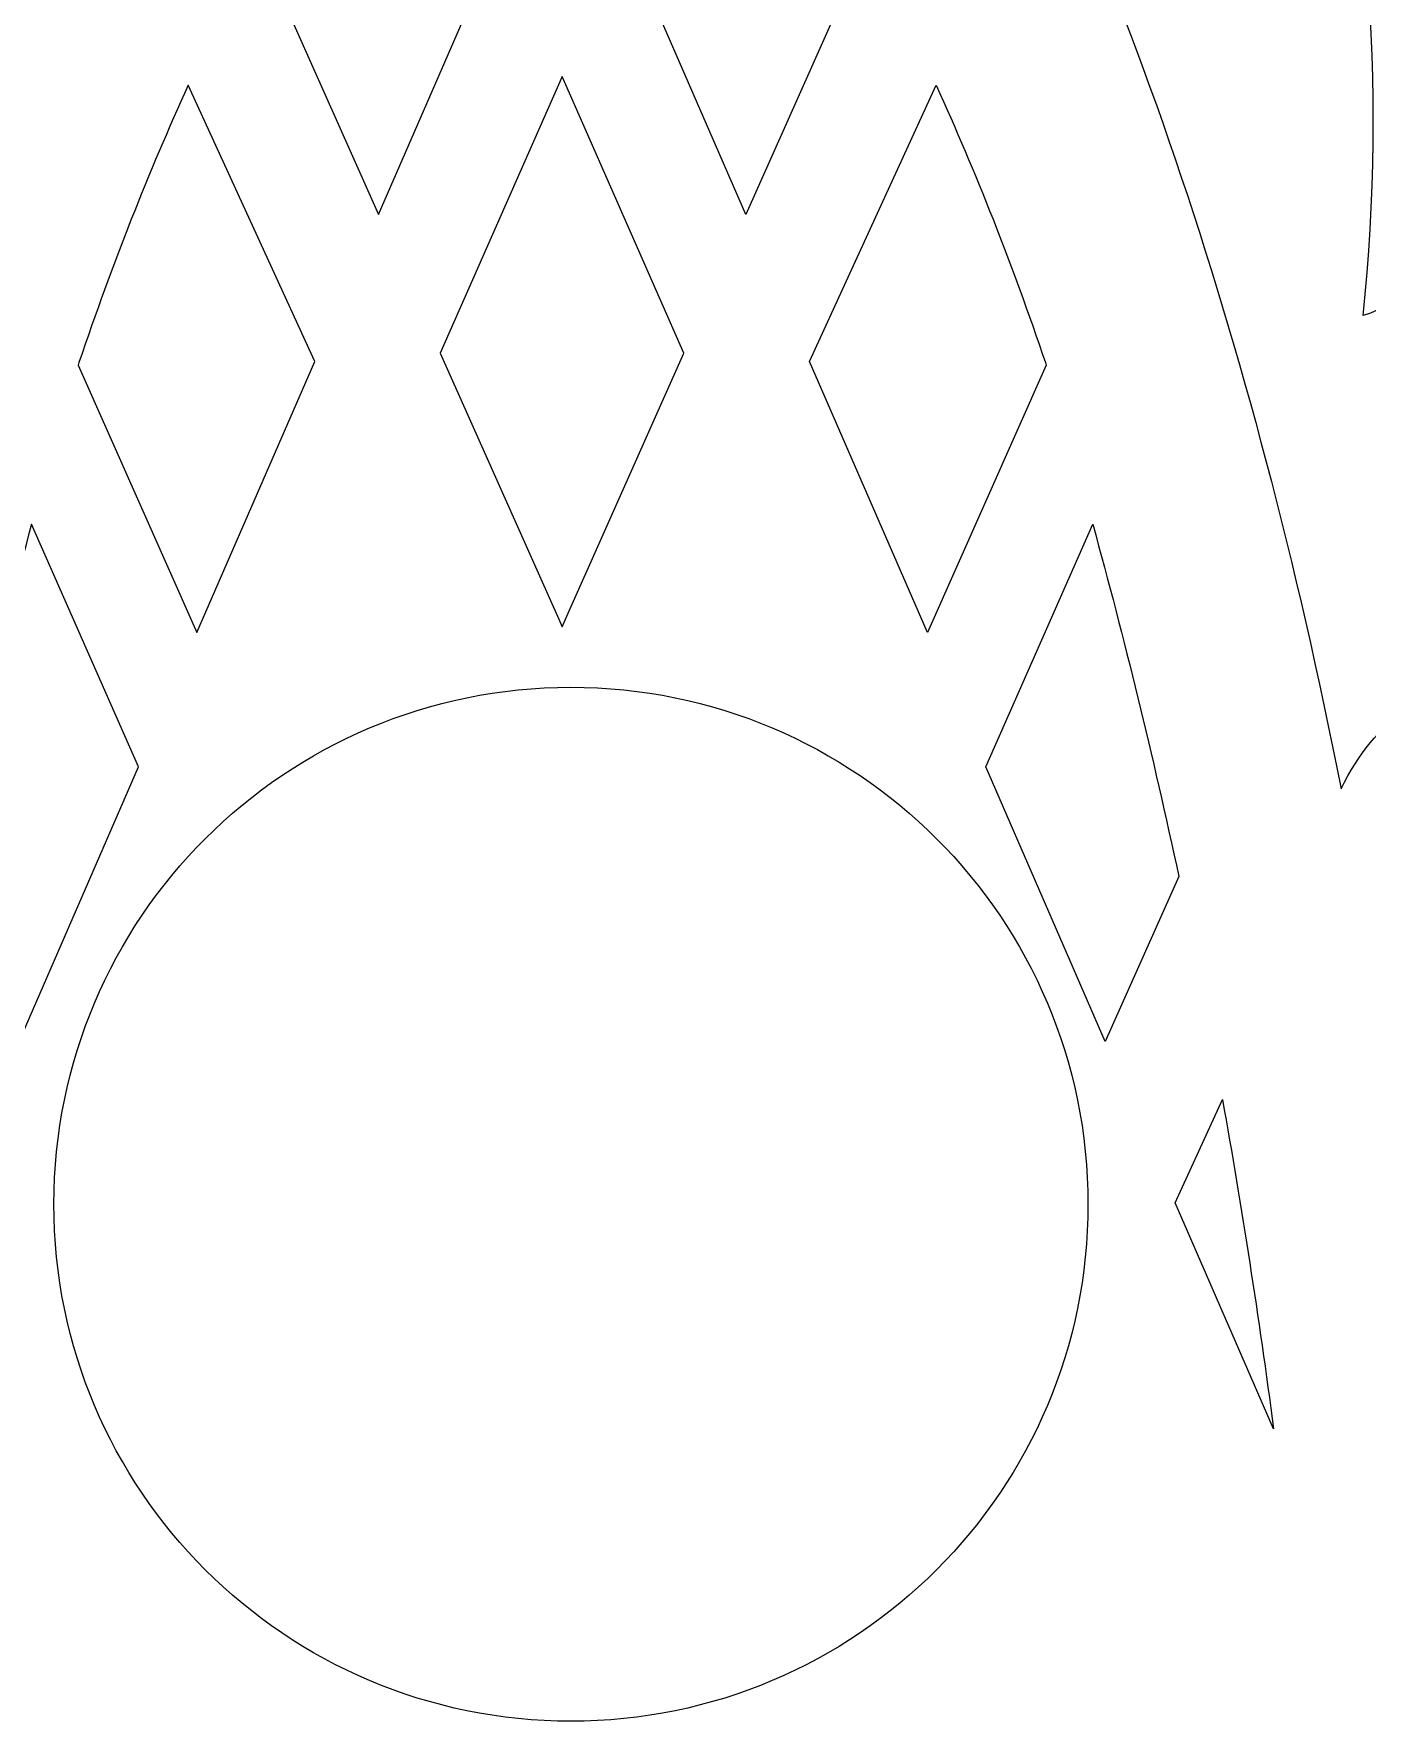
# Model space of a CAD drawing. Header units: millimetres. Extents: x 337 to 2510, y -469 to 429.
# Drawn here: x 375.26 to 401.05, y 366.81 to 399.45 of the extents above; entities that cross this region are included whole.
import ezdxf

# ---------------------------------------------------------------- set-up
doc = ezdxf.new("R2010")
doc.units = ezdxf.units.MM
doc.header["$MEASUREMENT"] = 0
doc.layers.add('Layer 1', color=7, linetype='Continuous')

msp = doc.modelspace()

# ---------------------------------------------------------------- linework, layer by layer
at = {"layer": 'Layer 1', "lineweight": 9}
for points, knots in [([(375.8891, 413.7914), (373.9121, 413.1624), (372.1432, 410.6534), (371.0192, 406.8844), (371.0192, 406.8844), (371.0192, 406.8844), (371.0192, 406.8844), (371.0192, 406.8844), (371.0192, 406.8844), (369.8962, 403.1145), (369.5222, 398.4355), (369.9892, 394.0026), (369.9892, 394.0026), (369.9892, 394.0026), (369.9892, 394.0026), (369.9892, 394.0026), (369.9892, 394.0026), (368.4532, 394.4406), (367.2882, 397.3815), (367.2502, 400.9185), (367.2502, 400.9185), (367.2502, 400.9185), (367.2502, 400.9185), (367.2502, 400.9185), (367.2502, 400.9185), (365.3782, 395.8265), (364.8392, 388.8396), (365.8352, 382.5937), (365.8352, 382.5937), (365.8352, 382.5937), (365.8352, 382.5937), (365.8352, 382.5937), (365.8352, 382.5937), (366.2162, 384.5177), (366.9732, 385.9146), (367.8762, 386.3606), (367.8762, 386.3606), (367.8762, 386.3606), (367.8762, 386.3606), (367.8762, 386.3606), (367.8762, 386.3606), (368.7792, 386.8056), (369.7212, 386.2456), (370.4152, 384.8517), (370.4152, 384.8517), (370.4152, 384.8517), (370.4152, 384.8517), (370.4152, 384.8517), (370.4152, 384.8517), (372.1262, 393.5616), (374.7291, 401.2025), (378.0051, 407.1284), (378.0051, 407.1284), (378.0051, 407.1284), (378.0051, 407.1284), (378.0051, 407.1284), (378.0051, 407.1284), (377.3231, 407.2964), (376.7031, 408.1164), (376.3001, 409.3864), (376.3001, 409.3864), (376.3001, 409.3864), (376.3001, 409.3864), (376.3001, 409.3864), (376.3001, 409.3864), (375.8961, 410.6554), (375.7471, 412.2564), (375.8891, 413.7914)], [0, 0, 0, 0, 0.0555556, 0.0555556, 0.0555556, 0.0555556, 0.1111111, 0.1111111, 0.1111111, 0.1111111, 0.1666667, 0.1666667, 0.1666667, 0.1666667, 0.2222222, 0.2222222, 0.2222222, 0.2222222, 0.2777778, 0.2777778, 0.2777778, 0.2777778, 0.3333333, 0.3333333, 0.3333333, 0.3333333, 0.3888889, 0.3888889, 0.3888889, 0.3888889, 0.4444444, 0.4444444, 0.4444444, 0.4444444, 0.5, 0.5, 0.5, 0.5, 0.5555556, 0.5555556, 0.5555556, 0.5555556, 0.6111111, 0.6111111, 0.6111111, 0.6111111, 0.6666667, 0.6666667, 0.6666667, 0.6666667, 0.7222222, 0.7222222, 0.7222222, 0.7222222, 0.7777778, 0.7777778, 0.7777778, 0.7777778, 0.8333333, 0.8333333, 0.8333333, 0.8333333, 0.8888889, 0.8888889, 0.8888889, 0.8888889, 1, 1, 1, 1]), ([(395.0679, 413.7914), (397.0449, 413.1624), (398.8129, 410.6534), (399.9369, 406.8844), (399.9369, 406.8844), (399.9369, 406.8844), (399.9369, 406.8844), (399.9369, 406.8844), (399.9369, 406.8844), (401.0609, 403.1145), (401.4349, 398.4355), (400.9669, 394.0026), (400.9669, 394.0026), (400.9669, 394.0026), (400.9669, 394.0026), (400.9669, 394.0026), (400.9669, 394.0026), (402.5039, 394.4406), (403.6688, 397.3815), (403.7068, 400.9185), (403.7068, 400.9185), (403.7068, 400.9185), (403.7068, 400.9185), (403.7068, 400.9185), (403.7068, 400.9185), (405.5778, 395.8265), (406.1168, 388.8396), (405.1208, 382.5937), (405.1208, 382.5937), (405.1208, 382.5937), (405.1208, 382.5937), (405.1208, 382.5937), (405.1208, 382.5937), (404.7408, 384.5177), (403.9838, 385.9146), (403.0808, 386.3606), (403.0808, 386.3606), (403.0808, 386.3606), (403.0808, 386.3606), (403.0808, 386.3606), (403.0808, 386.3606), (402.1769, 386.8056), (401.2349, 386.2456), (400.5419, 384.8517), (400.5419, 384.8517), (400.5419, 384.8517), (400.5419, 384.8517), (400.5419, 384.8517), (400.5419, 384.8517), (398.8309, 393.5616), (396.2269, 401.2025), (392.9509, 407.1284), (392.9509, 407.1284), (392.9509, 407.1284), (392.9509, 407.1284), (392.9509, 407.1284), (392.9509, 407.1284), (393.6339, 407.2964), (394.2539, 408.1164), (394.6569, 409.3864), (394.6569, 409.3864), (394.6569, 409.3864), (394.6569, 409.3864), (394.6569, 409.3864), (394.6569, 409.3864), (395.0599, 410.6554), (395.2089, 412.2564), (395.0679, 413.7914)], [0, 0, 0, 0, 0.0555556, 0.0555556, 0.0555556, 0.0555556, 0.1111111, 0.1111111, 0.1111111, 0.1111111, 0.1666667, 0.1666667, 0.1666667, 0.1666667, 0.2222222, 0.2222222, 0.2222222, 0.2222222, 0.2777778, 0.2777778, 0.2777778, 0.2777778, 0.3333333, 0.3333333, 0.3333333, 0.3333333, 0.3888889, 0.3888889, 0.3888889, 0.3888889, 0.4444444, 0.4444444, 0.4444444, 0.4444444, 0.5, 0.5, 0.5, 0.5, 0.5555556, 0.5555556, 0.5555556, 0.5555556, 0.6111111, 0.6111111, 0.6111111, 0.6111111, 0.6666667, 0.6666667, 0.6666667, 0.6666667, 0.7222222, 0.7222222, 0.7222222, 0.7222222, 0.7777778, 0.7777778, 0.7777778, 0.7777778, 0.8333333, 0.8333333, 0.8333333, 0.8333333, 0.8888889, 0.8888889, 0.8888889, 0.8888889, 1, 1, 1, 1]), ([(384.21, 401.2075), (384.21, 401.2075), (381.9281, 395.9565), (381.9281, 395.9565), (381.9281, 395.9565), (381.9281, 395.9565), (381.9281, 395.9565), (381.9281, 395.9565), (381.9281, 395.9565), (381.9281, 395.9565), (379.6011, 401.1845), (379.6011, 401.1845), (379.6011, 401.1845), (379.6011, 401.1845), (379.6011, 401.1845), (379.6011, 401.1845), (379.6011, 401.1845), (380.4281, 402.7115), (381.3041, 404.0965), (382.2211, 405.3275), (382.2211, 405.3275), (382.2211, 405.3275), (382.2211, 405.3275), (382.2211, 405.3275), (382.2211, 405.3275), (382.2211, 405.3275), (384.21, 401.2075), (384.21, 401.2075)], [0, 0, 0, 0, 0.125, 0.125, 0.125, 0.125, 0.25, 0.25, 0.25, 0.25, 0.375, 0.375, 0.375, 0.375, 0.5, 0.5, 0.5, 0.5, 0.625, 0.625, 0.625, 0.625, 0.75, 0.75, 0.75, 0.75, 1, 1, 1, 1]), ([(386.747, 401.2075), (386.747, 401.2075), (389.029, 395.9565), (389.029, 395.9565), (389.029, 395.9565), (389.029, 395.9565), (389.029, 395.9565), (389.029, 395.9565), (389.029, 395.9565), (389.029, 395.9565), (391.355, 401.1845), (391.355, 401.1845), (391.355, 401.1845), (391.355, 401.1845), (391.355, 401.1845), (391.355, 401.1845), (391.355, 401.1845), (390.528, 402.7115), (389.652, 404.0965), (388.735, 405.3275), (388.735, 405.3275), (388.735, 405.3275), (388.735, 405.3275), (388.735, 405.3275), (388.735, 405.3275), (388.735, 405.3275), (386.747, 401.2075), (386.747, 401.2075)], [0, 0, 0, 0, 0.125, 0.125, 0.125, 0.125, 0.25, 0.25, 0.25, 0.25, 0.375, 0.375, 0.375, 0.375, 0.5, 0.5, 0.5, 0.5, 0.625, 0.625, 0.625, 0.625, 0.75, 0.75, 0.75, 0.75, 1, 1, 1, 1]), ([(385.478, 398.6255), (385.478, 398.6255), (387.834, 393.2746), (387.834, 393.2746), (387.834, 393.2746), (387.834, 393.2746), (387.834, 393.2746), (387.834, 393.2746), (387.834, 393.2746), (387.834, 393.2746), (385.545, 388.1306), (385.545, 388.1306), (385.545, 388.1306), (385.545, 388.1306), (385.545, 388.1306), (385.545, 388.1306), (385.545, 388.1306), (385.545, 388.1306), (385.478, 387.9816), (385.478, 387.9816), (385.478, 387.9816), (385.478, 387.9816), (385.478, 387.9816), (385.478, 387.9816), (385.478, 387.9816), (385.478, 387.9816), (385.412, 388.1306), (385.412, 388.1306), (385.412, 388.1306), (385.412, 388.1306), (385.412, 388.1306), (385.412, 388.1306), (385.412, 388.1306), (385.412, 388.1306), (383.122, 393.2746), (383.122, 393.2746), (383.122, 393.2746), (383.122, 393.2746), (383.122, 393.2746), (383.122, 393.2746), (383.122, 393.2746), (383.122, 393.2746), (385.478, 398.6255), (385.478, 398.6255)], [0, 0, 0, 0, 0.0833333, 0.0833333, 0.0833333, 0.0833333, 0.1666667, 0.1666667, 0.1666667, 0.1666667, 0.25, 0.25, 0.25, 0.25, 0.3333333, 0.3333333, 0.3333333, 0.3333333, 0.4166667, 0.4166667, 0.4166667, 0.4166667, 0.5, 0.5, 0.5, 0.5, 0.5833333, 0.5833333, 0.5833333, 0.5833333, 0.6666667, 0.6666667, 0.6666667, 0.6666667, 0.75, 0.75, 0.75, 0.75, 0.8333333, 0.8333333, 0.8333333, 0.8333333, 1, 1, 1, 1]), ([(378.2461, 398.4575), (378.2461, 398.4575), (380.6921, 393.1136), (380.6921, 393.1136), (380.6921, 393.1136), (380.6921, 393.1136), (380.6921, 393.1136), (380.6921, 393.1136), (380.6921, 393.1136), (380.6921, 393.1136), (378.4151, 387.8746), (378.4151, 387.8746), (378.4151, 387.8746), (378.4151, 387.8746), (378.4151, 387.8746), (378.4151, 387.8746), (378.4151, 387.8746), (378.4151, 387.8746), (376.1161, 393.0406), (376.1161, 393.0406), (376.1161, 393.0406), (376.1161, 393.0406), (376.1161, 393.0406), (376.1161, 393.0406), (376.1161, 393.0406), (376.1161, 393.0406), (376.1321, 393.0936), (376.1321, 393.0936), (376.1321, 393.0936), (376.1321, 393.0936), (376.1321, 393.0936), (376.1321, 393.0936), (376.1321, 393.0936), (376.7781, 394.9976), (377.4841, 396.7905), (378.2461, 398.4575)], [0, 0, 0, 0, 0.1, 0.1, 0.1, 0.1, 0.2, 0.2, 0.2, 0.2, 0.3, 0.3, 0.3, 0.3, 0.4, 0.4, 0.4, 0.4, 0.5, 0.5, 0.5, 0.5, 0.6, 0.6, 0.6, 0.6, 0.7, 0.7, 0.7, 0.7, 0.8, 0.8, 0.8, 0.8, 1, 1, 1, 1]), ([(392.711, 398.4575), (392.711, 398.4575), (390.264, 393.1136), (390.264, 393.1136), (390.264, 393.1136), (390.264, 393.1136), (390.264, 393.1136), (390.264, 393.1136), (390.264, 393.1136), (390.264, 393.1136), (392.541, 387.8746), (392.541, 387.8746), (392.541, 387.8746), (392.541, 387.8746), (392.541, 387.8746), (392.541, 387.8746), (392.541, 387.8746), (392.541, 387.8746), (394.8409, 393.0406), (394.8409, 393.0406), (394.8409, 393.0406), (394.8409, 393.0406), (394.8409, 393.0406), (394.8409, 393.0406), (394.8409, 393.0406), (394.8409, 393.0406), (394.8249, 393.0936), (394.8249, 393.0936), (394.8249, 393.0936), (394.8249, 393.0936), (394.8249, 393.0936), (394.8249, 393.0936), (394.8249, 393.0936), (394.1789, 394.9976), (393.4719, 396.7905), (392.711, 398.4575)], [0, 0, 0, 0, 0.1, 0.1, 0.1, 0.1, 0.2, 0.2, 0.2, 0.2, 0.3, 0.3, 0.3, 0.3, 0.4, 0.4, 0.4, 0.4, 0.5, 0.5, 0.5, 0.5, 0.6, 0.6, 0.6, 0.6, 0.7, 0.7, 0.7, 0.7, 0.8, 0.8, 0.8, 0.8, 1, 1, 1, 1]), ([(375.2161, 389.9656), (375.2161, 389.9656), (377.2871, 385.2776), (377.2871, 385.2776), (377.2871, 385.2776), (377.2871, 385.2776), (377.2871, 385.2776), (377.2871, 385.2776), (377.2871, 385.2776), (377.2871, 385.2776), (374.9751, 379.9597), (374.9751, 379.9597), (374.9751, 379.9597), (374.9751, 379.9597), (374.9751, 379.9597), (374.9751, 379.9597), (374.9751, 379.9597), (374.9751, 379.9597), (373.5531, 383.1507), (373.5531, 383.1507), (373.5531, 383.1507), (373.5531, 383.1507), (373.5531, 383.1507), (373.5531, 383.1507), (373.5531, 383.1507), (374.0521, 385.4906), (374.6081, 387.7656), (375.2161, 389.9656)], [0, 0, 0, 0, 0.125, 0.125, 0.125, 0.125, 0.25, 0.25, 0.25, 0.25, 0.375, 0.375, 0.375, 0.375, 0.5, 0.5, 0.5, 0.5, 0.625, 0.625, 0.625, 0.625, 0.75, 0.75, 0.75, 0.75, 1, 1, 1, 1]), ([(395.7399, 389.9656), (395.7399, 389.9656), (393.6699, 385.2776), (393.6699, 385.2776), (393.6699, 385.2776), (393.6699, 385.2776), (393.6699, 385.2776), (393.6699, 385.2776), (393.6699, 385.2776), (393.6699, 385.2776), (395.9809, 379.9597), (395.9809, 379.9597), (395.9809, 379.9597), (395.9809, 379.9597), (395.9809, 379.9597), (395.9809, 379.9597), (395.9809, 379.9597), (395.9809, 379.9597), (397.4039, 383.1507), (397.4039, 383.1507), (397.4039, 383.1507), (397.4039, 383.1507), (397.4039, 383.1507), (397.4039, 383.1507), (397.4039, 383.1507), (396.9039, 385.4906), (396.3489, 387.7656), (395.7399, 389.9656)], [0, 0, 0, 0, 0.125, 0.125, 0.125, 0.125, 0.25, 0.25, 0.25, 0.25, 0.375, 0.375, 0.375, 0.375, 0.5, 0.5, 0.5, 0.5, 0.625, 0.625, 0.625, 0.625, 0.75, 0.75, 0.75, 0.75, 1, 1, 1, 1]), ([(398.2489, 378.8387), (398.2489, 378.8387), (397.3349, 376.8437), (397.3349, 376.8437), (397.3349, 376.8437), (397.3349, 376.8437), (397.3349, 376.8437), (397.3349, 376.8437), (397.3349, 376.8437), (397.3349, 376.8437), (399.2369, 372.4678), (399.2369, 372.4678), (399.2369, 372.4678), (399.2369, 372.4678), (399.2369, 372.4678), (399.2369, 372.4678), (399.2369, 372.4678), (398.9519, 374.6268), (398.6219, 376.7527), (398.2489, 378.8387)], [0, 0, 0, 0, 0.1666667, 0.1666667, 0.1666667, 0.1666667, 0.3333333, 0.3333333, 0.3333333, 0.3333333, 0.5, 0.5, 0.5, 0.5, 0.6666667, 0.6666667, 0.6666667, 0.6666667, 1, 1, 1, 1])]:
    msp.add_open_spline(points, degree=3, knots=knots, dxfattribs=at)
at = {"layer": 'Layer 1', "color": 250, "lineweight": 18}
msp.add_open_spline([(385.648, 386.8136), (380.1251, 386.8136), (375.6481, 382.3367), (375.6481, 376.8137), (375.6481, 376.8137), (375.6481, 376.8137), (375.6481, 376.8137), (375.6481, 376.8137), (375.6481, 376.8137), (375.6481, 371.2908), (380.1251, 366.8138), (385.648, 366.8138), (385.648, 366.8138), (385.648, 366.8138), (385.648, 366.8138), (385.648, 366.8138), (385.648, 366.8138), (391.171, 366.8138), (395.6479, 371.2908), (395.6479, 376.8137), (395.6479, 376.8137), (395.6479, 376.8137), (395.6479, 376.8137), (395.6479, 376.8137), (395.6479, 376.8137), (395.6479, 382.3367), (391.171, 386.8136), (385.648, 386.8136)], degree=3, knots=[0, 0, 0, 0, 0.125, 0.125, 0.125, 0.125, 0.25, 0.25, 0.25, 0.25, 0.375, 0.375, 0.375, 0.375, 0.5, 0.5, 0.5, 0.5, 0.625, 0.625, 0.625, 0.625, 0.75, 0.75, 0.75, 0.75, 1, 1, 1, 1], dxfattribs=at)
msp.add_open_spline([(385.648, 386.8136), (380.1251, 386.8136), (375.6481, 382.3367), (375.6481, 376.8137), (375.6481, 376.8137), (375.6481, 376.8137), (375.6481, 376.8137), (375.6481, 376.8137), (375.6481, 376.8137), (375.6481, 371.2908), (380.1251, 366.8138), (385.648, 366.8138), (385.648, 366.8138), (385.648, 366.8138), (385.648, 366.8138), (385.648, 366.8138), (385.648, 366.8138), (391.171, 366.8138), (395.6479, 371.2908), (395.6479, 376.8137), (395.6479, 376.8137), (395.6479, 376.8137), (395.6479, 376.8137), (395.6479, 376.8137), (395.6479, 376.8137), (395.6479, 382.3367), (391.171, 386.8136), (385.648, 386.8136)], degree=3, knots=[0, 0, 0, 0, 0.125, 0.125, 0.125, 0.125, 0.25, 0.25, 0.25, 0.25, 0.375, 0.375, 0.375, 0.375, 0.5, 0.5, 0.5, 0.5, 0.625, 0.625, 0.625, 0.625, 0.75, 0.75, 0.75, 0.75, 1, 1, 1, 1], dxfattribs=at)
msp.add_open_spline([(385.648, 386.8136), (380.1251, 386.8136), (375.6481, 382.3367), (375.6481, 376.8137), (375.6481, 376.8137), (375.6481, 376.8137), (375.6481, 376.8137), (375.6481, 376.8137), (375.6481, 376.8137), (375.6481, 371.2908), (380.1251, 366.8138), (385.648, 366.8138), (385.648, 366.8138), (385.648, 366.8138), (385.648, 366.8138), (385.648, 366.8138), (385.648, 366.8138), (391.171, 366.8138), (395.6479, 371.2908), (395.6479, 376.8137), (395.6479, 376.8137), (395.6479, 376.8137), (395.6479, 376.8137), (395.6479, 376.8137), (395.6479, 376.8137), (395.6479, 382.3367), (391.171, 386.8136), (385.648, 386.8136)], degree=3, knots=[0, 0, 0, 0, 0.125, 0.125, 0.125, 0.125, 0.25, 0.25, 0.25, 0.25, 0.375, 0.375, 0.375, 0.375, 0.5, 0.5, 0.5, 0.5, 0.625, 0.625, 0.625, 0.625, 0.75, 0.75, 0.75, 0.75, 1, 1, 1, 1], dxfattribs=at)
msp.add_open_spline([(385.648, 386.8136), (380.1251, 386.8136), (375.6481, 382.3367), (375.6481, 376.8137), (375.6481, 376.8137), (375.6481, 376.8137), (375.6481, 376.8137), (375.6481, 376.8137), (375.6481, 376.8137), (375.6481, 371.2908), (380.1251, 366.8138), (385.648, 366.8138), (385.648, 366.8138), (385.648, 366.8138), (385.648, 366.8138), (385.648, 366.8138), (385.648, 366.8138), (391.171, 366.8138), (395.6479, 371.2908), (395.6479, 376.8137), (395.6479, 376.8137), (395.6479, 376.8137), (395.6479, 376.8137), (395.6479, 376.8137), (395.6479, 376.8137), (395.6479, 382.3367), (391.171, 386.8136), (385.648, 386.8136)], degree=3, knots=[0, 0, 0, 0, 0.125, 0.125, 0.125, 0.125, 0.25, 0.25, 0.25, 0.25, 0.375, 0.375, 0.375, 0.375, 0.5, 0.5, 0.5, 0.5, 0.625, 0.625, 0.625, 0.625, 0.75, 0.75, 0.75, 0.75, 1, 1, 1, 1], dxfattribs=at)
msp.add_open_spline([(385.648, 386.8136), (380.1251, 386.8136), (375.6481, 382.3367), (375.6481, 376.8137), (375.6481, 376.8137), (375.6481, 376.8137), (375.6481, 376.8137), (375.6481, 376.8137), (375.6481, 376.8137), (375.6481, 371.2908), (380.1251, 366.8138), (385.648, 366.8138), (385.648, 366.8138), (385.648, 366.8138), (385.648, 366.8138), (385.648, 366.8138), (385.648, 366.8138), (391.171, 366.8138), (395.6479, 371.2908), (395.6479, 376.8137), (395.6479, 376.8137), (395.6479, 376.8137), (395.6479, 376.8137), (395.6479, 376.8137), (395.6479, 376.8137), (395.6479, 382.3367), (391.171, 386.8136), (385.648, 386.8136)], degree=3, knots=[0, 0, 0, 0, 0.125, 0.125, 0.125, 0.125, 0.25, 0.25, 0.25, 0.25, 0.375, 0.375, 0.375, 0.375, 0.5, 0.5, 0.5, 0.5, 0.625, 0.625, 0.625, 0.625, 0.75, 0.75, 0.75, 0.75, 1, 1, 1, 1], dxfattribs=at)
msp.add_open_spline([(385.648, 386.8136), (380.1251, 386.8136), (375.6481, 382.3367), (375.6481, 376.8137), (375.6481, 376.8137), (375.6481, 376.8137), (375.6481, 376.8137), (375.6481, 376.8137), (375.6481, 376.8137), (375.6481, 371.2908), (380.1251, 366.8138), (385.648, 366.8138), (385.648, 366.8138), (385.648, 366.8138), (385.648, 366.8138), (385.648, 366.8138), (385.648, 366.8138), (391.171, 366.8138), (395.6479, 371.2908), (395.6479, 376.8137), (395.6479, 376.8137), (395.6479, 376.8137), (395.6479, 376.8137), (395.6479, 376.8137), (395.6479, 376.8137), (395.6479, 382.3367), (391.171, 386.8136), (385.648, 386.8136)], degree=3, knots=[0, 0, 0, 0, 0.125, 0.125, 0.125, 0.125, 0.25, 0.25, 0.25, 0.25, 0.375, 0.375, 0.375, 0.375, 0.5, 0.5, 0.5, 0.5, 0.625, 0.625, 0.625, 0.625, 0.75, 0.75, 0.75, 0.75, 1, 1, 1, 1], dxfattribs=at)
msp.add_open_spline([(385.648, 386.8136), (380.1251, 386.8136), (375.6481, 382.3367), (375.6481, 376.8137), (375.6481, 376.8137), (375.6481, 376.8137), (375.6481, 376.8137), (375.6481, 376.8137), (375.6481, 376.8137), (375.6481, 371.2908), (380.1251, 366.8138), (385.648, 366.8138), (385.648, 366.8138), (385.648, 366.8138), (385.648, 366.8138), (385.648, 366.8138), (385.648, 366.8138), (391.171, 366.8138), (395.6479, 371.2908), (395.6479, 376.8137), (395.6479, 376.8137), (395.6479, 376.8137), (395.6479, 376.8137), (395.6479, 376.8137), (395.6479, 376.8137), (395.6479, 382.3367), (391.171, 386.8136), (385.648, 386.8136)], degree=3, knots=[0, 0, 0, 0, 0.125, 0.125, 0.125, 0.125, 0.25, 0.25, 0.25, 0.25, 0.375, 0.375, 0.375, 0.375, 0.5, 0.5, 0.5, 0.5, 0.625, 0.625, 0.625, 0.625, 0.75, 0.75, 0.75, 0.75, 1, 1, 1, 1], dxfattribs=at)
msp.add_open_spline([(385.648, 386.8136), (380.1251, 386.8136), (375.6481, 382.3367), (375.6481, 376.8137), (375.6481, 376.8137), (375.6481, 376.8137), (375.6481, 376.8137), (375.6481, 376.8137), (375.6481, 376.8137), (375.6481, 371.2908), (380.1251, 366.8138), (385.648, 366.8138), (385.648, 366.8138), (385.648, 366.8138), (385.648, 366.8138), (385.648, 366.8138), (385.648, 366.8138), (391.171, 366.8138), (395.6479, 371.2908), (395.6479, 376.8137), (395.6479, 376.8137), (395.6479, 376.8137), (395.6479, 376.8137), (395.6479, 376.8137), (395.6479, 376.8137), (395.6479, 382.3367), (391.171, 386.8136), (385.648, 386.8136)], degree=3, knots=[0, 0, 0, 0, 0.125, 0.125, 0.125, 0.125, 0.25, 0.25, 0.25, 0.25, 0.375, 0.375, 0.375, 0.375, 0.5, 0.5, 0.5, 0.5, 0.625, 0.625, 0.625, 0.625, 0.75, 0.75, 0.75, 0.75, 1, 1, 1, 1], dxfattribs=at)
msp.add_open_spline([(385.648, 386.8136), (380.1251, 386.8136), (375.6481, 382.3367), (375.6481, 376.8137), (375.6481, 376.8137), (375.6481, 376.8137), (375.6481, 376.8137), (375.6481, 376.8137), (375.6481, 376.8137), (375.6481, 371.2908), (380.1251, 366.8138), (385.648, 366.8138), (385.648, 366.8138), (385.648, 366.8138), (385.648, 366.8138), (385.648, 366.8138), (385.648, 366.8138), (391.171, 366.8138), (395.6479, 371.2908), (395.6479, 376.8137), (395.6479, 376.8137), (395.6479, 376.8137), (395.6479, 376.8137), (395.6479, 376.8137), (395.6479, 376.8137), (395.6479, 382.3367), (391.171, 386.8136), (385.648, 386.8136)], degree=3, knots=[0, 0, 0, 0, 0.125, 0.125, 0.125, 0.125, 0.25, 0.25, 0.25, 0.25, 0.375, 0.375, 0.375, 0.375, 0.5, 0.5, 0.5, 0.5, 0.625, 0.625, 0.625, 0.625, 0.75, 0.75, 0.75, 0.75, 1, 1, 1, 1], dxfattribs=at)
msp.add_open_spline([(385.648, 386.8136), (380.1251, 386.8136), (375.6481, 382.3367), (375.6481, 376.8137), (375.6481, 376.8137), (375.6481, 376.8137), (375.6481, 376.8137), (375.6481, 376.8137), (375.6481, 376.8137), (375.6481, 371.2908), (380.1251, 366.8138), (385.648, 366.8138), (385.648, 366.8138), (385.648, 366.8138), (385.648, 366.8138), (385.648, 366.8138), (385.648, 366.8138), (391.171, 366.8138), (395.6479, 371.2908), (395.6479, 376.8137), (395.6479, 376.8137), (395.6479, 376.8137), (395.6479, 376.8137), (395.6479, 376.8137), (395.6479, 376.8137), (395.6479, 382.3367), (391.171, 386.8136), (385.648, 386.8136)], degree=3, knots=[0, 0, 0, 0, 0.125, 0.125, 0.125, 0.125, 0.25, 0.25, 0.25, 0.25, 0.375, 0.375, 0.375, 0.375, 0.5, 0.5, 0.5, 0.5, 0.625, 0.625, 0.625, 0.625, 0.75, 0.75, 0.75, 0.75, 1, 1, 1, 1], dxfattribs=at)
msp.add_open_spline([(385.648, 386.8136), (380.1251, 386.8136), (375.6481, 382.3367), (375.6481, 376.8137), (375.6481, 376.8137), (375.6481, 376.8137), (375.6481, 376.8137), (375.6481, 376.8137), (375.6481, 376.8137), (375.6481, 371.2908), (380.1251, 366.8138), (385.648, 366.8138), (385.648, 366.8138), (385.648, 366.8138), (385.648, 366.8138), (385.648, 366.8138), (385.648, 366.8138), (391.171, 366.8138), (395.6479, 371.2908), (395.6479, 376.8137), (395.6479, 376.8137), (395.6479, 376.8137), (395.6479, 376.8137), (395.6479, 376.8137), (395.6479, 376.8137), (395.6479, 382.3367), (391.171, 386.8136), (385.648, 386.8136)], degree=3, knots=[0, 0, 0, 0, 0.125, 0.125, 0.125, 0.125, 0.25, 0.25, 0.25, 0.25, 0.375, 0.375, 0.375, 0.375, 0.5, 0.5, 0.5, 0.5, 0.625, 0.625, 0.625, 0.625, 0.75, 0.75, 0.75, 0.75, 1, 1, 1, 1], dxfattribs=at)
msp.add_open_spline([(385.648, 386.8136), (380.1251, 386.8136), (375.6481, 382.3367), (375.6481, 376.8137), (375.6481, 376.8137), (375.6481, 376.8137), (375.6481, 376.8137), (375.6481, 376.8137), (375.6481, 376.8137), (375.6481, 371.2908), (380.1251, 366.8138), (385.648, 366.8138), (385.648, 366.8138), (385.648, 366.8138), (385.648, 366.8138), (385.648, 366.8138), (385.648, 366.8138), (391.171, 366.8138), (395.6479, 371.2908), (395.6479, 376.8137), (395.6479, 376.8137), (395.6479, 376.8137), (395.6479, 376.8137), (395.6479, 376.8137), (395.6479, 376.8137), (395.6479, 382.3367), (391.171, 386.8136), (385.648, 386.8136)], degree=3, knots=[0, 0, 0, 0, 0.125, 0.125, 0.125, 0.125, 0.25, 0.25, 0.25, 0.25, 0.375, 0.375, 0.375, 0.375, 0.5, 0.5, 0.5, 0.5, 0.625, 0.625, 0.625, 0.625, 0.75, 0.75, 0.75, 0.75, 1, 1, 1, 1], dxfattribs=at)
msp.add_open_spline([(385.648, 386.8136), (380.1251, 386.8136), (375.6481, 382.3367), (375.6481, 376.8137), (375.6481, 376.8137), (375.6481, 376.8137), (375.6481, 376.8137), (375.6481, 376.8137), (375.6481, 376.8137), (375.6481, 371.2908), (380.1251, 366.8138), (385.648, 366.8138), (385.648, 366.8138), (385.648, 366.8138), (385.648, 366.8138), (385.648, 366.8138), (385.648, 366.8138), (391.171, 366.8138), (395.6479, 371.2908), (395.6479, 376.8137), (395.6479, 376.8137), (395.6479, 376.8137), (395.6479, 376.8137), (395.6479, 376.8137), (395.6479, 376.8137), (395.6479, 382.3367), (391.171, 386.8136), (385.648, 386.8136)], degree=3, knots=[0, 0, 0, 0, 0.125, 0.125, 0.125, 0.125, 0.25, 0.25, 0.25, 0.25, 0.375, 0.375, 0.375, 0.375, 0.5, 0.5, 0.5, 0.5, 0.625, 0.625, 0.625, 0.625, 0.75, 0.75, 0.75, 0.75, 1, 1, 1, 1], dxfattribs=at)
msp.add_open_spline([(385.648, 386.8136), (380.1251, 386.8136), (375.6481, 382.3367), (375.6481, 376.8137), (375.6481, 376.8137), (375.6481, 376.8137), (375.6481, 376.8137), (375.6481, 376.8137), (375.6481, 376.8137), (375.6481, 371.2908), (380.1251, 366.8138), (385.648, 366.8138), (385.648, 366.8138), (385.648, 366.8138), (385.648, 366.8138), (385.648, 366.8138), (385.648, 366.8138), (391.171, 366.8138), (395.6479, 371.2908), (395.6479, 376.8137), (395.6479, 376.8137), (395.6479, 376.8137), (395.6479, 376.8137), (395.6479, 376.8137), (395.6479, 376.8137), (395.6479, 382.3367), (391.171, 386.8136), (385.648, 386.8136)], degree=3, knots=[0, 0, 0, 0, 0.125, 0.125, 0.125, 0.125, 0.25, 0.25, 0.25, 0.25, 0.375, 0.375, 0.375, 0.375, 0.5, 0.5, 0.5, 0.5, 0.625, 0.625, 0.625, 0.625, 0.75, 0.75, 0.75, 0.75, 1, 1, 1, 1], dxfattribs=at)
msp.add_open_spline([(385.648, 386.8136), (380.1251, 386.8136), (375.6481, 382.3367), (375.6481, 376.8137), (375.6481, 376.8137), (375.6481, 376.8137), (375.6481, 376.8137), (375.6481, 376.8137), (375.6481, 376.8137), (375.6481, 371.2908), (380.1251, 366.8138), (385.648, 366.8138), (385.648, 366.8138), (385.648, 366.8138), (385.648, 366.8138), (385.648, 366.8138), (385.648, 366.8138), (391.171, 366.8138), (395.6479, 371.2908), (395.6479, 376.8137), (395.6479, 376.8137), (395.6479, 376.8137), (395.6479, 376.8137), (395.6479, 376.8137), (395.6479, 376.8137), (395.6479, 382.3367), (391.171, 386.8136), (385.648, 386.8136)], degree=3, knots=[0, 0, 0, 0, 0.125, 0.125, 0.125, 0.125, 0.25, 0.25, 0.25, 0.25, 0.375, 0.375, 0.375, 0.375, 0.5, 0.5, 0.5, 0.5, 0.625, 0.625, 0.625, 0.625, 0.75, 0.75, 0.75, 0.75, 1, 1, 1, 1], dxfattribs=at)
msp.add_open_spline([(385.648, 386.8136), (380.1251, 386.8136), (375.6481, 382.3367), (375.6481, 376.8137), (375.6481, 376.8137), (375.6481, 376.8137), (375.6481, 376.8137), (375.6481, 376.8137), (375.6481, 376.8137), (375.6481, 371.2908), (380.1251, 366.8138), (385.648, 366.8138), (385.648, 366.8138), (385.648, 366.8138), (385.648, 366.8138), (385.648, 366.8138), (385.648, 366.8138), (391.171, 366.8138), (395.6479, 371.2908), (395.6479, 376.8137), (395.6479, 376.8137), (395.6479, 376.8137), (395.6479, 376.8137), (395.6479, 376.8137), (395.6479, 376.8137), (395.6479, 382.3367), (391.171, 386.8136), (385.648, 386.8136)], degree=3, knots=[0, 0, 0, 0, 0.125, 0.125, 0.125, 0.125, 0.25, 0.25, 0.25, 0.25, 0.375, 0.375, 0.375, 0.375, 0.5, 0.5, 0.5, 0.5, 0.625, 0.625, 0.625, 0.625, 0.75, 0.75, 0.75, 0.75, 1, 1, 1, 1], dxfattribs=at)
msp.add_open_spline([(385.648, 386.8136), (380.1251, 386.8136), (375.6481, 382.3367), (375.6481, 376.8137), (375.6481, 376.8137), (375.6481, 376.8137), (375.6481, 376.8137), (375.6481, 376.8137), (375.6481, 376.8137), (375.6481, 371.2908), (380.1251, 366.8138), (385.648, 366.8138), (385.648, 366.8138), (385.648, 366.8138), (385.648, 366.8138), (385.648, 366.8138), (385.648, 366.8138), (391.171, 366.8138), (395.6479, 371.2908), (395.6479, 376.8137), (395.6479, 376.8137), (395.6479, 376.8137), (395.6479, 376.8137), (395.6479, 376.8137), (395.6479, 376.8137), (395.6479, 382.3367), (391.171, 386.8136), (385.648, 386.8136)], degree=3, knots=[0, 0, 0, 0, 0.125, 0.125, 0.125, 0.125, 0.25, 0.25, 0.25, 0.25, 0.375, 0.375, 0.375, 0.375, 0.5, 0.5, 0.5, 0.5, 0.625, 0.625, 0.625, 0.625, 0.75, 0.75, 0.75, 0.75, 1, 1, 1, 1], dxfattribs=at)
msp.add_open_spline([(385.648, 386.8136), (380.1251, 386.8136), (375.6481, 382.3367), (375.6481, 376.8137), (375.6481, 376.8137), (375.6481, 376.8137), (375.6481, 376.8137), (375.6481, 376.8137), (375.6481, 376.8137), (375.6481, 371.2908), (380.1251, 366.8138), (385.648, 366.8138), (385.648, 366.8138), (385.648, 366.8138), (385.648, 366.8138), (385.648, 366.8138), (385.648, 366.8138), (391.171, 366.8138), (395.6479, 371.2908), (395.6479, 376.8137), (395.6479, 376.8137), (395.6479, 376.8137), (395.6479, 376.8137), (395.6479, 376.8137), (395.6479, 376.8137), (395.6479, 382.3367), (391.171, 386.8136), (385.648, 386.8136)], degree=3, knots=[0, 0, 0, 0, 0.125, 0.125, 0.125, 0.125, 0.25, 0.25, 0.25, 0.25, 0.375, 0.375, 0.375, 0.375, 0.5, 0.5, 0.5, 0.5, 0.625, 0.625, 0.625, 0.625, 0.75, 0.75, 0.75, 0.75, 1, 1, 1, 1], dxfattribs=at)
msp.add_open_spline([(385.648, 386.8136), (380.1251, 386.8136), (375.6481, 382.3367), (375.6481, 376.8137), (375.6481, 376.8137), (375.6481, 376.8137), (375.6481, 376.8137), (375.6481, 376.8137), (375.6481, 376.8137), (375.6481, 371.2908), (380.1251, 366.8138), (385.648, 366.8138), (385.648, 366.8138), (385.648, 366.8138), (385.648, 366.8138), (385.648, 366.8138), (385.648, 366.8138), (391.171, 366.8138), (395.6479, 371.2908), (395.6479, 376.8137), (395.6479, 376.8137), (395.6479, 376.8137), (395.6479, 376.8137), (395.6479, 376.8137), (395.6479, 376.8137), (395.6479, 382.3367), (391.171, 386.8136), (385.648, 386.8136)], degree=3, knots=[0, 0, 0, 0, 0.125, 0.125, 0.125, 0.125, 0.25, 0.25, 0.25, 0.25, 0.375, 0.375, 0.375, 0.375, 0.5, 0.5, 0.5, 0.5, 0.625, 0.625, 0.625, 0.625, 0.75, 0.75, 0.75, 0.75, 1, 1, 1, 1], dxfattribs=at)
msp.add_open_spline([(385.648, 386.8136), (380.1251, 386.8136), (375.6481, 382.3367), (375.6481, 376.8137), (375.6481, 376.8137), (375.6481, 376.8137), (375.6481, 376.8137), (375.6481, 376.8137), (375.6481, 376.8137), (375.6481, 371.2908), (380.1251, 366.8138), (385.648, 366.8138), (385.648, 366.8138), (385.648, 366.8138), (385.648, 366.8138), (385.648, 366.8138), (385.648, 366.8138), (391.171, 366.8138), (395.6479, 371.2908), (395.6479, 376.8137), (395.6479, 376.8137), (395.6479, 376.8137), (395.6479, 376.8137), (395.6479, 376.8137), (395.6479, 376.8137), (395.6479, 382.3367), (391.171, 386.8136), (385.648, 386.8136)], degree=3, knots=[0, 0, 0, 0, 0.125, 0.125, 0.125, 0.125, 0.25, 0.25, 0.25, 0.25, 0.375, 0.375, 0.375, 0.375, 0.5, 0.5, 0.5, 0.5, 0.625, 0.625, 0.625, 0.625, 0.75, 0.75, 0.75, 0.75, 1, 1, 1, 1], dxfattribs=at)
msp.add_open_spline([(385.648, 386.8136), (380.1251, 386.8136), (375.6481, 382.3367), (375.6481, 376.8137), (375.6481, 376.8137), (375.6481, 376.8137), (375.6481, 376.8137), (375.6481, 376.8137), (375.6481, 376.8137), (375.6481, 371.2908), (380.1251, 366.8138), (385.648, 366.8138), (385.648, 366.8138), (385.648, 366.8138), (385.648, 366.8138), (385.648, 366.8138), (385.648, 366.8138), (391.171, 366.8138), (395.6479, 371.2908), (395.6479, 376.8137), (395.6479, 376.8137), (395.6479, 376.8137), (395.6479, 376.8137), (395.6479, 376.8137), (395.6479, 376.8137), (395.6479, 382.3367), (391.171, 386.8136), (385.648, 386.8136)], degree=3, knots=[0, 0, 0, 0, 0.125, 0.125, 0.125, 0.125, 0.25, 0.25, 0.25, 0.25, 0.375, 0.375, 0.375, 0.375, 0.5, 0.5, 0.5, 0.5, 0.625, 0.625, 0.625, 0.625, 0.75, 0.75, 0.75, 0.75, 1, 1, 1, 1], dxfattribs=at)
for points in [[(385.648, 386.8136), (385.648, 386.8136), (385.648, 386.8136), (385.648, 386.8136)], [(385.648, 386.8136), (385.648, 386.8136), (385.648, 386.8136), (385.648, 386.8136)], [(375.6481, 376.8137), (375.6481, 376.8137), (375.6481, 376.8137), (375.6481, 376.8137)], [(395.6479, 376.8137), (395.6479, 376.8137), (395.6479, 376.8137), (395.6479, 376.8137)], [(385.648, 366.8138), (385.648, 366.8138), (385.648, 366.8138), (385.648, 366.8138)]]:
    msp.add_open_spline(points, degree=3, dxfattribs=at)

doc.saveas('drawing.dxf')
